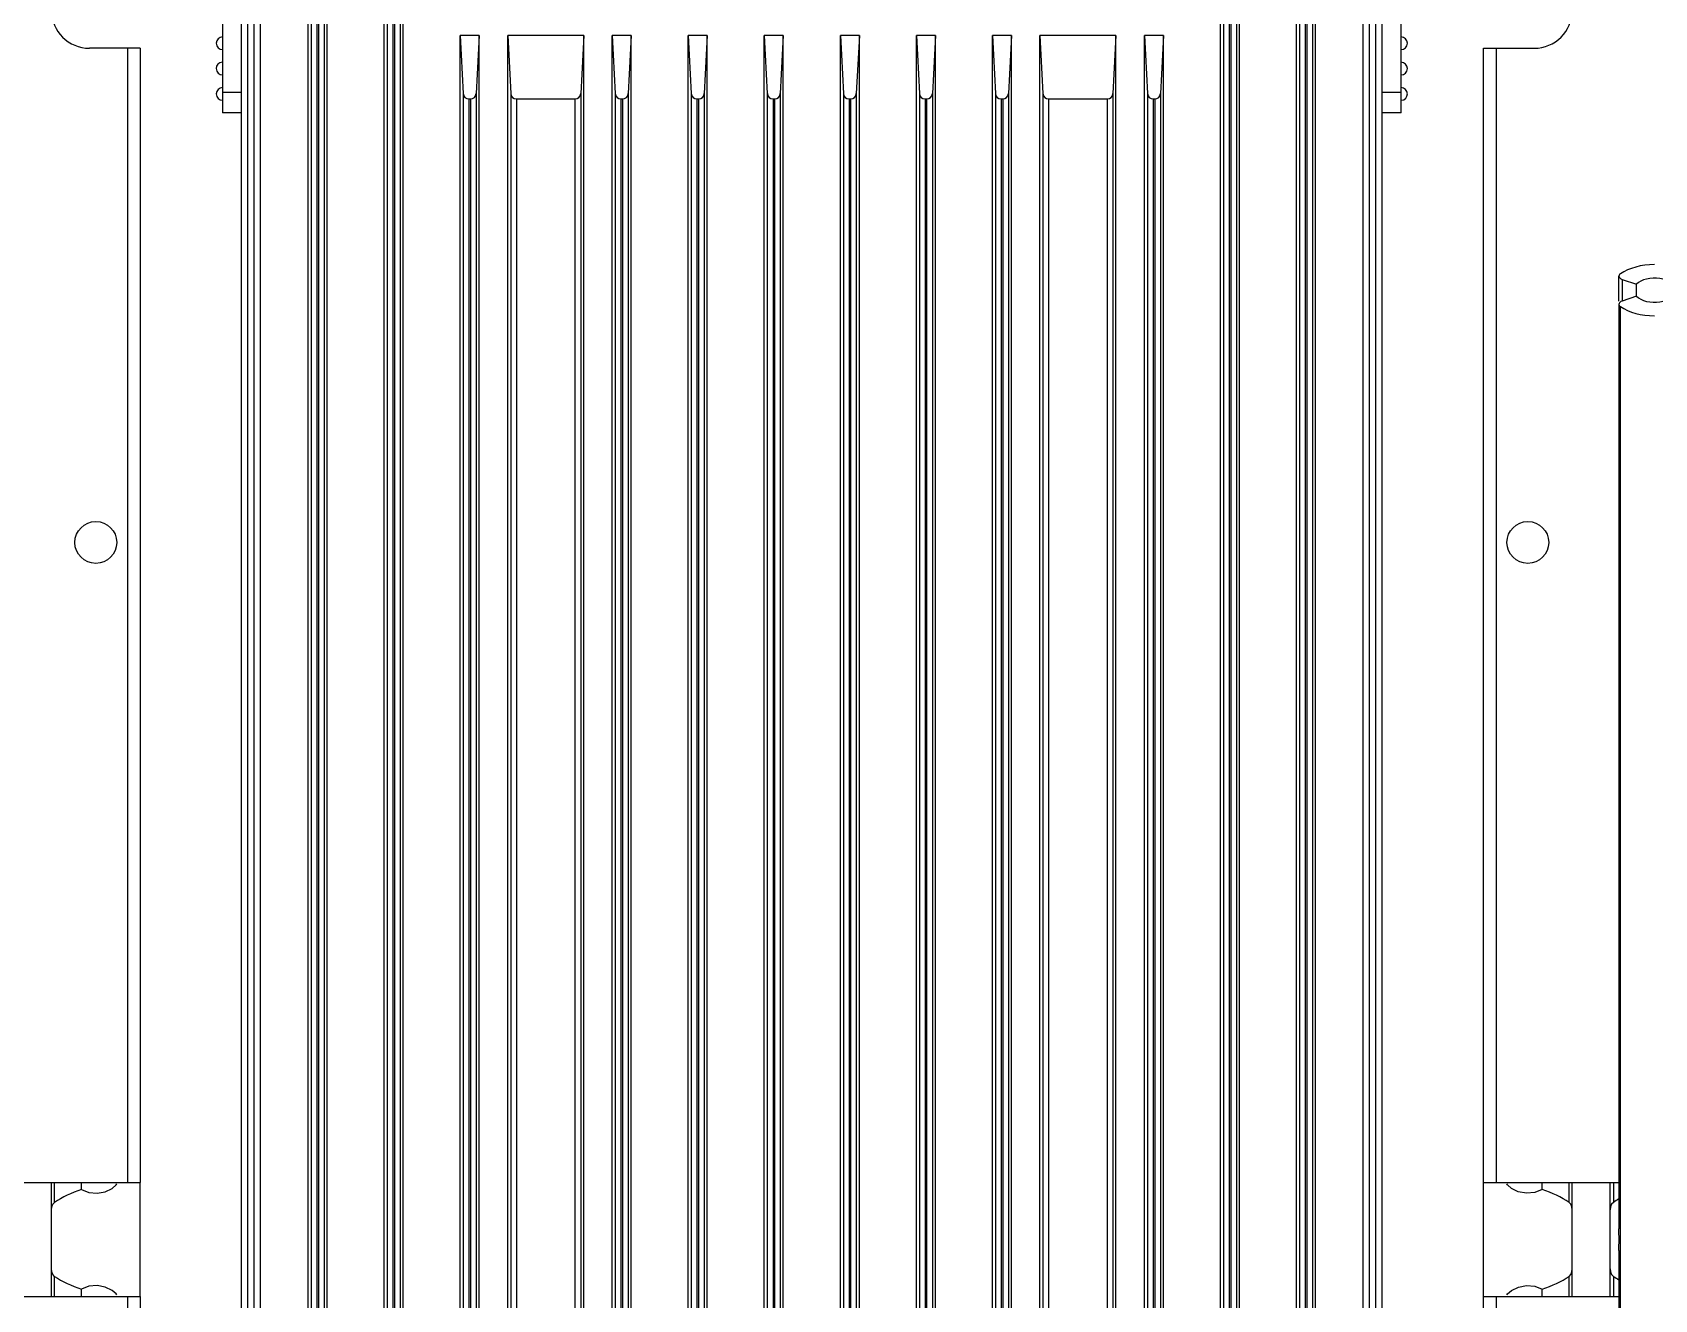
# Model space of a CAD drawing. Header units: millimetres. Extents: x -3132 to 28633, y 682 to 5849.
# Drawn here: x 3468.7 to 3596.7, y 2321.5 to 2421.5 of the extents above; entities that cross this region are included whole.
import ezdxf

# ---------------------------------------------------------------- set-up
doc = ezdxf.new("R2010")
doc.units = ezdxf.units.MM

msp = doc.modelspace()

# ---------------------------------------------------------------- linework, layer by layer
at = {"linetype": 'Continuous'}
for p, q in [((3485.154, 1868.759), (3485.154, 2531.259)), ((3486.654, 1874.259), (3486.654, 2531.259)), ((3490.404, 1874.259), (3490.404, 2531.259)), ((3491.904, 1874.259), (3491.904, 2531.259)), ((3496.404, 1874.259), (3496.404, 2531.259)), ((3497.904, 1874.259), (3497.904, 2531.259)), ((3562.404, 1874.259), (3562.404, 2531.259)), ((3563.904, 1874.259), (3563.904, 2531.259)), ((3568.404, 1874.259), (3568.404, 2531.259)), ((3569.904, 1874.259), (3569.904, 2531.259)), ((3573.654, 1874.259), (3573.654, 2531.259)), ((3575.154, 1868.759), (3575.154, 2531.259)), ((3485.654, 1877.259), (3485.654, 2528.259)), ((3486.154, 1877.259), (3486.154, 2528.259)), ((3574.154, 1877.259), (3574.154, 2528.259)), ((3574.654, 1877.259), (3574.654, 2528.259)), ((3490.643, 2526.685), (3490.643, 1878.832)), ((3491.093, 2526.259), (3491.093, 1879.259)), ((3491.215, 2526.259), (3491.215, 1879.259)), ((3491.664, 2526.685), (3491.664, 1878.832)), ((3496.643, 2526.685), (3496.643, 1878.832)), ((3497.093, 2526.259), (3497.093, 1879.259)), ((3497.215, 2526.259), (3497.215, 1879.259)), ((3497.664, 2526.685), (3497.664, 1878.832)), ((3562.643, 2526.685), (3562.643, 1878.832)), ((3563.093, 2526.259), (3563.093, 1879.259)), ((3563.215, 2526.259), (3563.215, 1879.259)), ((3563.664, 2526.685), (3563.664, 1878.832)), ((3568.643, 2526.685), (3568.643, 1878.832)), ((3569.093, 2526.259), (3569.093, 1879.259)), ((3569.215, 2526.259), (3569.215, 1879.259)), ((3569.664, 2526.685), (3569.664, 1878.832)), ((3576.654, 2415.159), (3576.654, 2429.459)), ((3483.654, 2427.831), (3483.654, 2415.159)), ((3502.404, 2001.259), (3502.404, 2421.259)), ((3502.404, 2421.259), (3502.643, 2416.685)), ((3503.904, 2421.259), (3502.404, 2421.259)), ((3503.904, 2421.259), (3503.664, 2416.685)), ((3503.904, 2001.259), (3503.904, 2421.259)), ((3506.154, 2001.259), (3506.154, 2421.259)), ((3506.154, 2421.259), (3506.393, 2416.685)), ((3512.154, 2421.259), (3506.154, 2421.259)), ((3512.154, 2421.259), (3511.914, 2416.685)), ((3512.154, 2001.259), (3512.154, 2421.259)), ((3514.404, 2421.259), (3514.643, 2416.685)), ((3514.404, 2001.259), (3514.404, 2421.259)), ((3515.904, 2421.259), (3514.404, 2421.259)), ((3515.904, 2421.259), (3515.664, 2416.685)), ((3515.904, 2001.259), (3515.904, 2421.259)), ((3520.404, 2421.259), (3520.643, 2416.685)), ((3520.404, 2001.259), (3520.404, 2421.259)), ((3521.904, 2421.259), (3520.404, 2421.259)), ((3521.904, 2421.259), (3521.664, 2416.685)), ((3521.904, 2001.259), (3521.904, 2421.259)), ((3526.404, 2421.259), (3526.643, 2416.685)), ((3526.404, 2001.259), (3526.404, 2421.259)), ((3527.904, 2421.259), (3526.404, 2421.259)), ((3527.904, 2421.259), (3527.664, 2416.685)), ((3527.904, 2001.259), (3527.904, 2421.259)), ((3532.404, 2001.259), (3532.404, 2421.259)), ((3532.404, 2421.259), (3532.643, 2416.685)), ((3533.904, 2421.259), (3532.404, 2421.259)), ((3533.904, 2421.259), (3533.664, 2416.685)), ((3533.904, 2001.259), (3533.904, 2421.259)), ((3538.404, 2001.259), (3538.404, 2421.259)), ((3538.404, 2421.259), (3538.643, 2416.685)), ((3539.904, 2421.259), (3538.404, 2421.259)), ((3539.904, 2421.259), (3539.664, 2416.685)), ((3539.904, 2001.259), (3539.904, 2421.259)), ((3544.404, 2421.259), (3544.643, 2416.685)), ((3544.404, 2001.259), (3544.404, 2421.259)), ((3545.904, 2421.259), (3544.404, 2421.259)), ((3545.904, 2421.259), (3545.664, 2416.685)), ((3545.904, 2001.259), (3545.904, 2421.259)), ((3548.154, 2421.259), (3548.393, 2416.685)), ((3548.154, 2001.259), (3548.154, 2421.259)), ((3554.154, 2421.259), (3548.154, 2421.259)), ((3554.154, 2421.259), (3553.914, 2416.685)), ((3554.154, 2001.259), (3554.154, 2421.259)), ((3556.404, 2421.259), (3556.643, 2416.685)), ((3556.404, 2001.259), (3556.404, 2421.259)), ((3557.904, 2421.259), (3556.404, 2421.259)), ((3557.904, 2421.259), (3557.664, 2416.685)), ((3557.904, 2001.259), (3557.904, 2421.259)), ((3477.154, 2420.259), (3473.154, 2420.259)), ((3476.154, 2420.259), (3476.154, 2330.759)), ((3477.154, 2420.259), (3477.154, 2330.759)), ((3583.154, 2226.259), (3583.154, 2420.259)), ((3583.154, 2420.259), (3587.154, 2420.259)), ((3584.154, 2420.259), (3584.154, 2330.759)), ((3483.654, 2416.806), (3485.154, 2416.806)), ((3502.643, 2416.685), (3502.643, 2005.832)), ((3503.664, 2416.685), (3503.664, 2005.832)), ((3506.393, 2416.685), (3506.393, 2005.832)), ((3511.914, 2416.685), (3511.914, 2005.832)), ((3514.643, 2416.685), (3514.643, 2005.832)), ((3515.664, 2416.685), (3515.664, 2005.832)), ((3520.643, 2416.685), (3520.643, 2005.832)), ((3521.664, 2416.685), (3521.664, 2005.832)), ((3526.643, 2416.685), (3526.643, 2005.832)), ((3527.664, 2416.685), (3527.664, 2005.832)), ((3532.643, 2416.685), (3532.643, 2005.832)), ((3533.664, 2416.685), (3533.664, 2005.832)), ((3538.643, 2416.685), (3538.643, 2005.832)), ((3539.664, 2416.685), (3539.664, 2005.832)), ((3544.643, 2416.685), (3544.643, 2005.832)), ((3545.664, 2416.685), (3545.664, 2005.832)), ((3548.393, 2416.685), (3548.393, 2005.832)), ((3553.914, 2416.685), (3553.914, 2005.832)), ((3556.643, 2416.685), (3556.643, 2005.832)), ((3557.664, 2416.685), (3557.664, 2005.832)), ((3575.154, 2416.806), (3576.654, 2416.806)), ((3503.093, 2416.259), (3503.093, 2006.259)), ((3503.093, 2416.259), (3503.215, 2416.259)), ((3503.215, 2416.259), (3503.215, 2006.259)), ((3506.843, 2416.259), (3506.843, 2006.259)), ((3506.843, 2416.259), (3511.465, 2416.259)), ((3511.465, 2416.259), (3511.465, 2006.259)), ((3515.093, 2416.259), (3515.093, 2006.259)), ((3515.093, 2416.259), (3515.215, 2416.259)), ((3515.215, 2416.259), (3515.215, 2006.259)), ((3521.093, 2416.259), (3521.093, 2006.259)), ((3521.093, 2416.259), (3521.215, 2416.259)), ((3521.215, 2416.259), (3521.215, 2006.259)), ((3527.093, 2416.259), (3527.093, 2006.259)), ((3527.093, 2416.259), (3527.215, 2416.259)), ((3527.215, 2416.259), (3527.215, 2006.259)), ((3533.093, 2416.259), (3533.093, 2006.259)), ((3533.093, 2416.259), (3533.215, 2416.259)), ((3533.215, 2416.259), (3533.215, 2006.259)), ((3539.093, 2416.259), (3539.093, 2006.259)), ((3539.093, 2416.259), (3539.215, 2416.259)), ((3539.215, 2416.259), (3539.215, 2006.259)), ((3545.093, 2416.259), (3545.093, 2006.259)), ((3545.093, 2416.259), (3545.215, 2416.259)), ((3545.215, 2416.259), (3545.215, 2006.259)), ((3548.843, 2416.259), (3548.843, 2006.259)), ((3548.843, 2416.259), (3553.465, 2416.259)), ((3553.465, 2416.259), (3553.465, 2006.259)), ((3557.093, 2416.259), (3557.093, 2006.259)), ((3557.093, 2416.259), (3557.215, 2416.259)), ((3557.215, 2416.259), (3557.215, 2006.259)), ((3485.154, 2415.159), (3483.654, 2415.159)), ((3576.654, 2415.159), (3575.154, 2415.159)), ((3593.842, 2400.312), (3593.842, 2402.27)), ((3594.092, 2402.02), (3594.092, 2400.312)), ((3594.092, 2402.02), (3595.225, 2401.643)), ((3595.225, 2400.69), (3595.225, 2401.643)), ((3593.842, 2400.062), (3593.842, 2327.096)), ((3595.225, 2400.69), (3594.092, 2400.312)), ((3593.957, 2235.526), (3593.957, 2399.878)), ((3466.465, 2330.759), (3477.154, 2330.759)), ((3470.154, 2328.579), (3470.154, 2330.759)), ((3470.404, 2329.181), (3470.404, 2330.759)), ((3472.521, 2330.184), (3472.521, 2330.759)), ((3477.154, 2321.759), (3477.154, 2330.759)), ((3583.154, 2330.759), (3593.842, 2330.759)), ((3587.786, 2330.184), (3587.786, 2330.759)), ((3589.904, 2329.181), (3589.904, 2330.759)), ((3590.154, 2321.759), (3590.154, 2330.759)), ((3593.154, 2321.797), (3593.154, 2330.72)), ((3593.404, 2330.72), (3593.404, 2329.181)), ((3470.154, 2323.938), (3470.154, 2328.579)), ((3593.842, 2325.373), (3593.842, 2235.342)), ((3470.154, 2321.759), (3470.154, 2323.938)), ((3470.404, 2321.759), (3470.404, 2323.337)), ((3589.904, 2321.759), (3589.904, 2323.337)), ((3593.404, 2323.337), (3593.404, 2321.797)), ((3472.521, 2321.787), (3472.521, 2322.333)), ((3587.786, 2321.787), (3587.786, 2322.333)), ((3466.465, 2321.759), (3477.154, 2321.759)), ((3476.154, 2321.759), (3476.154, 2226.259)), ((3477.154, 2321.759), (3477.154, 2226.259)), ((3583.154, 2321.759), (3593.842, 2321.759)), ((3584.154, 2321.759), (3584.154, 2226.259))]:
    msp.add_line(p, q, dxfattribs=at)
for points in [[(3472.521, 2330.184), (3473.109, 2329.961), (3473.759, 2329.898), (3474.403, 2330.021), (3474.951, 2330.281), (3475.265, 2330.55), (3475.304, 2330.645)], [(3587.786, 2330.184), (3587.198, 2329.961), (3586.548, 2329.898), (3585.904, 2330.021), (3585.356, 2330.281), (3585.043, 2330.55), (3585.004, 2330.645)], [(3470.154, 2328.579), (3470.179, 2328.823), (3470.26, 2329.028), (3470.404, 2329.181)], [(3590.154, 2328.579), (3590.128, 2328.823), (3590.047, 2329.028), (3589.904, 2329.181)], [(3593.404, 2329.181), (3593.26, 2329.028), (3593.179, 2328.823), (3593.154, 2328.579)], [(3593.842, 2325.373), (3593.845, 2325.715), (3593.849, 2326.056), (3593.849, 2326.404), (3593.846, 2326.753), (3593.842, 2327.096)], [(3470.404, 2323.337), (3470.26, 2323.49), (3470.179, 2323.695), (3470.154, 2323.938)], [(3589.904, 2323.337), (3590.047, 2323.49), (3590.128, 2323.695), (3590.154, 2323.938)], [(3593.154, 2323.938), (3593.179, 2323.695), (3593.26, 2323.49), (3593.404, 2323.337)], [(3474.951, 2322.237), (3474.402, 2322.498), (3473.758, 2322.62), (3473.109, 2322.556), (3472.521, 2322.333)], [(3475.304, 2321.873), (3475.265, 2321.968), (3474.951, 2322.237)], [(3585.004, 2321.873), (3585.042, 2321.968), (3585.356, 2322.237)], [(3585.356, 2322.237), (3585.905, 2322.498), (3586.55, 2322.62), (3587.199, 2322.556), (3587.786, 2322.333)]]:
    msp.add_lwpolyline(points, dxfattribs=at)
for centre in [(3473.654, 2381.259), (3586.654, 2381.259)]:
    msp.add_circle(centre, 1.65, dxfattribs=at)
for centre, radius, start, end in [((3473.154, 2423.259), 3, 180, 270), ((3587.154, 2423.259), 3, 270, 0), ((3483.654, 2420.659), 0.5, 90, 270), ((3576.654, 2420.659), 0.5, 270, 90), ((3483.654, 2418.659), 0.5, 91.62, 270), ((3576.654, 2418.659), 0.5, 270, 90), ((3483.654, 2416.659), 0.5, 90, 270), ((3576.654, 2416.659), 0.5, 271.60341, 90)]:
    msp.add_arc(centre, radius, start, end, dxfattribs=at)
for centre, major_axis, ratio, start_param, end_param in [((3503.093, 2416.709), (0, 0.45), 1, -4.6600291, -3.1415927), ((3503.215, 2416.709), (0, 0.45), 1, -3.1415927, -1.6231562), ((3506.843, 2416.709), (0, 0.45), 1, -4.6600291, -3.1415927), ((3511.465, 2416.709), (0, 0.45), 1, -3.1415927, -1.6231562), ((3515.093, 2416.709), (0, 0.45), 1, -4.6600291, -3.1415927), ((3515.215, 2416.709), (0, 0.45), 1, -3.1415927, -1.6231562), ((3521.093, 2416.709), (0, 0.45), 1, -4.6600291, -3.1415927), ((3521.215, 2416.709), (0, 0.45), 1, -3.1415927, -1.6231562), ((3527.093, 2416.709), (0, 0.45), 1, -4.6600291, -3.1415927), ((3527.215, 2416.709), (0, 0.45), 1, -3.1415927, -1.6231562), ((3533.093, 2416.709), (0, 0.45), 1, -4.6600291, -3.1415927), ((3533.215, 2416.709), (0, 0.45), 1, -3.1415927, -1.6231562), ((3539.093, 2416.709), (0, 0.45), 1, -4.6600291, -3.1415927), ((3539.215, 2416.709), (0, 0.45), 1, -3.1415927, -1.6231562), ((3545.093, 2416.709), (0, 0.45), 1, -4.6600291, -3.1415927), ((3545.215, 2416.709), (0, 0.45), 1, -3.1415927, -1.6231562), ((3548.843, 2416.709), (0, 0.45), 1, -4.6600291, -3.1415927), ((3553.465, 2416.709), (0, 0.45), 1, -3.1415927, -1.6231562), ((3557.093, 2416.709), (0, 0.45), 1, -4.6600291, -3.1415927), ((3557.215, 2416.709), (0, 0.45), 1, -3.1415927, -1.6231562), ((3596.654, 2401.166), (3.5, 0), 0.5773503, 1.5707963, 2.4505458), ((3594.342, 2402.27), (0.5, 0), 0.5773503, 8.7337311, 10.4719755), ((3596.654, 2401.166), (1.65, 0), 0.5773503, 3.6651914, 8.9011792), ((3594.342, 2400.062), (0.5, 0), 0.5773503, 2.0943951, 3.8326395), ((3596.654, 2401.166), (3.5, 0), 0.5773503, -2.4505458, -1.5707963), ((3476.332, 2326.259), (7.794, 0), 0.5773503, 2.0816119, 2.434983), ((3583.976, 2326.259), (7.794, 0), 0.5773503, 6.989795, 7.343166), ((3599.332, 2326.259), (7.794, 0), 0.5773503, 2.3538232, 2.434983), ((3476.332, 2326.259), (7.794, 0), 0.5773503, -2.434983, -2.0816119), ((3583.976, 2326.259), (7.794, 0), 0.5773503, 5.2232046, 5.5765756), ((3599.332, 2326.259), (7.794, 0), 0.5773503, -2.434983, -2.3538253)]:
    msp.add_ellipse(centre, major_axis=major_axis, ratio=ratio, start_param=start_param, end_param=end_param, dxfattribs=at)

doc.saveas('drawing.dxf')
